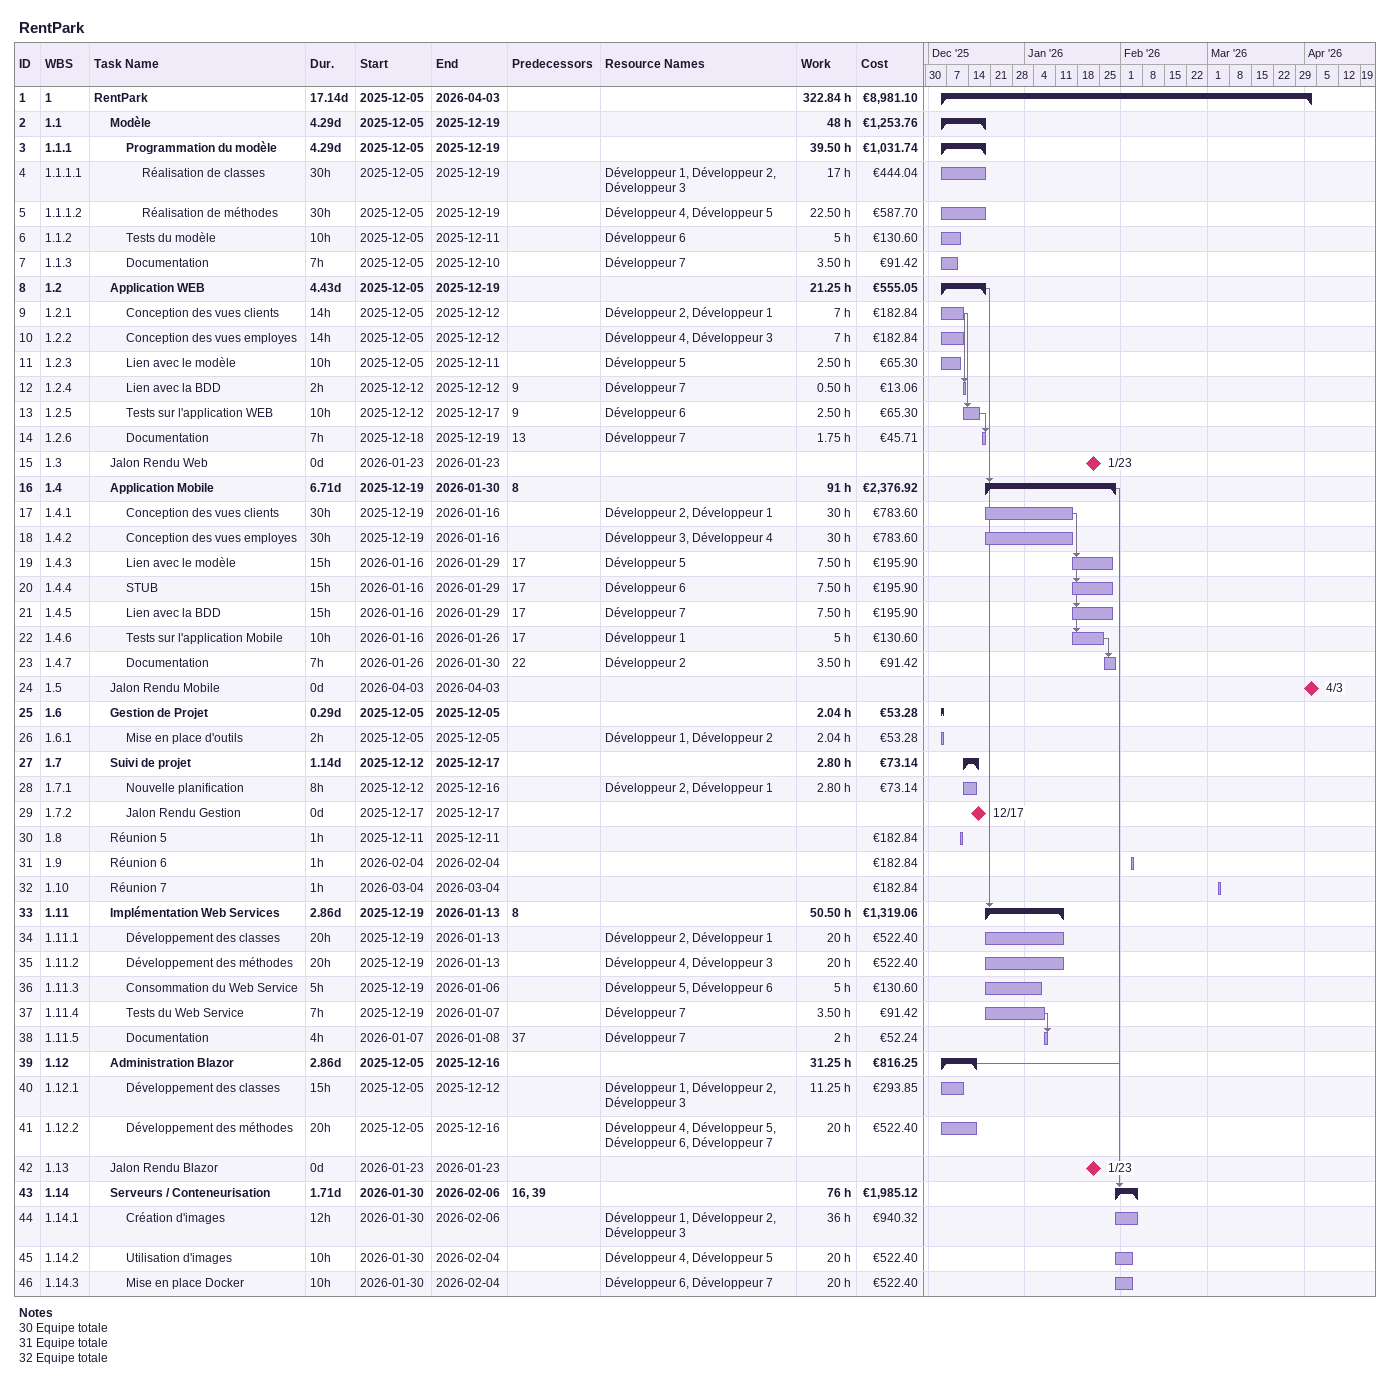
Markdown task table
RentPark

| ID | WBS | Task | Duration | Start | Finish | Predecessors | Resources | Work (h) | Cost (€) |
|---|---|---|---|---|---|---|---|---|---|
| 1 | 1 | **RentPark** | 17.14d | 2025-12-05 | 2026-04-03 |  |  | 322.84 | 8981.10 |
| 2 | 1.1 | **Modèle** | 4.29d | 2025-12-05 | 2025-12-19 |  |  | 48 | 1253.76 |
| 3 | 1.1.1 | **Programmation du modèle** | 4.29d | 2025-12-05 | 2025-12-19 |  |  | 39.50 | 1031.74 |
| 4 | 1.1.1.1 | Réalisation de classes | 30h | 2025-12-05 | 2025-12-19 |  | Développeur 1, Développeur 2, Développeur 3 | 17 | 444.04 |
| 5 | 1.1.1.2 | Réalisation de méthodes | 30h | 2025-12-05 | 2025-12-19 |  | Développeur 4, Développeur 5 | 22.50 | 587.70 |
| 6 | 1.1.2 | Tests du modèle | 10h | 2025-12-05 | 2025-12-11 |  | Développeur 6 | 5 | 130.60 |
| 7 | 1.1.3 | Documentation | 7h | 2025-12-05 | 2025-12-10 |  | Développeur 7 | 3.50 | 91.42 |
| 8 | 1.2 | **Application WEB** | 4.43d | 2025-12-05 | 2025-12-19 |  |  | 21.25 | 555.05 |
| 9 | 1.2.1 | Conception des vues clients | 14h | 2025-12-05 | 2025-12-12 |  | Développeur 2, Développeur 1 | 7 | 182.84 |
| 10 | 1.2.2 | Conception des vues employes | 14h | 2025-12-05 | 2025-12-12 |  | Développeur 4, Développeur 3 | 7 | 182.84 |
| 11 | 1.2.3 | Lien avec le modèle | 10h | 2025-12-05 | 2025-12-11 |  | Développeur 5 | 2.50 | 65.30 |
| 12 | 1.2.4 | Lien avec la BDD | 2h | 2025-12-12 | 2025-12-12 | 9 | Développeur 7 | 0.50 | 13.06 |
| 13 | 1.2.5 | Tests sur l'application WEB | 10h | 2025-12-12 | 2025-12-17 | 9 | Développeur 6 | 2.50 | 65.30 |
| 14 | 1.2.6 | Documentation | 7h | 2025-12-18 | 2025-12-19 | 13 | Développeur 7 | 1.75 | 45.71 |
| 15 | 1.3 | Jalon Rendu Web | 0d | 2026-01-23 | 2026-01-23 |  |  |  |  |
| 16 | 1.4 | **Application Mobile** | 6.71d | 2025-12-19 | 2026-01-30 | 8 |  | 91 | 2376.92 |
| 17 | 1.4.1 | Conception des vues clients | 30h | 2025-12-19 | 2026-01-16 |  | Développeur 2, Développeur 1 | 30 | 783.60 |
| 18 | 1.4.2 | Conception des vues employes | 30h | 2025-12-19 | 2026-01-16 |  | Développeur 3, Développeur 4 | 30 | 783.60 |
| 19 | 1.4.3 | Lien avec le modèle | 15h | 2026-01-16 | 2026-01-29 | 17 | Développeur 5 | 7.50 | 195.90 |
| 20 | 1.4.4 | STUB | 15h | 2026-01-16 | 2026-01-29 | 17 | Développeur 6 | 7.50 | 195.90 |
| 21 | 1.4.5 | Lien avec la BDD | 15h | 2026-01-16 | 2026-01-29 | 17 | Développeur 7 | 7.50 | 195.90 |
| 22 | 1.4.6 | Tests sur l'application Mobile | 10h | 2026-01-16 | 2026-01-26 | 17 | Développeur 1 | 5 | 130.60 |
| 23 | 1.4.7 | Documentation | 7h | 2026-01-26 | 2026-01-30 | 22 | Développeur 2 | 3.50 | 91.42 |
| 24 | 1.5 | Jalon Rendu Mobile | 0d | 2026-04-03 | 2026-04-03 |  |  |  |  |
| 25 | 1.6 | **Gestion de Projet** | 0.29d | 2025-12-05 | 2025-12-05 |  |  | 2.04 | 53.28 |
| 26 | 1.6.1 | Mise en place d'outils | 2h | 2025-12-05 | 2025-12-05 |  | Développeur 1, Développeur 2 | 2.04 | 53.28 |
| 27 | 1.7 | **Suivi de projet** | 1.14d | 2025-12-12 | 2025-12-17 |  |  | 2.80 | 73.14 |
| 28 | 1.7.1 | Nouvelle planification | 8h | 2025-12-12 | 2025-12-16 |  | Développeur 2, Développeur 1 | 2.80 | 73.14 |
| 29 | 1.7.2 | Jalon Rendu Gestion | 0d | 2025-12-17 | 2025-12-17 |  |  |  |  |
| 30 | 1.8 | Réunion 5 | 1h | 2025-12-11 | 2025-12-11 |  |  |  | 182.84 |
| 31 | 1.9 | Réunion 6 | 1h | 2026-02-04 | 2026-02-04 |  |  |  | 182.84 |
| 32 | 1.10 | Réunion 7 | 1h | 2026-03-04 | 2026-03-04 |  |  |  | 182.84 |
| 33 | 1.11 | **Implémentation Web Services** | 2.86d | 2025-12-19 | 2026-01-13 | 8 |  | 50.50 | 1319.06 |
| 34 | 1.11.1 | Développement des classes | 20h | 2025-12-19 | 2026-01-13 |  | Développeur 2, Développeur 1 | 20 | 522.40 |
| 35 | 1.11.2 | Développement des méthodes | 20h | 2025-12-19 | 2026-01-13 |  | Développeur 4, Développeur 3 | 20 | 522.40 |
| 36 | 1.11.3 | Consommation du Web Service | 5h | 2025-12-19 | 2026-01-06 |  | Développeur 5, Développeur 6 | 5 | 130.60 |
| 37 | 1.11.4 | Tests du Web Service | 7h | 2025-12-19 | 2026-01-07 |  | Développeur 7 | 3.50 | 91.42 |
| 38 | 1.11.5 | Documentation | 4h | 2026-01-07 | 2026-01-08 | 37 | Développeur 7 | 2 | 52.24 |
| 39 | 1.12 | **Administration Blazor** | 2.86d | 2025-12-05 | 2025-12-16 |  |  | 31.25 | 816.25 |
| 40 | 1.12.1 | Développement des classes | 15h | 2025-12-05 | 2025-12-12 |  | Développeur 1, Développeur 2, Développeur 3 | 11.25 | 293.85 |
| 41 | 1.12.2 | Développement des méthodes | 20h | 2025-12-05 | 2025-12-16 |  | Développeur 4, Développeur 5, Développeur 6, Développeur 7 | 20 | 522.40 |
| 42 | 1.13 | Jalon Rendu Blazor | 0d | 2026-01-23 | 2026-01-23 |  |  |  |  |
| 43 | 1.14 | **Serveurs / Conteneurisation** | 1.71d | 2026-01-30 | 2026-02-06 | 16, 39 |  | 76 | 1985.12 |
| 44 | 1.14.1 | Création d'images | 12h | 2026-01-30 | 2026-02-06 |  | Développeur 1, Développeur 2, Développeur 3 | 36 | 940.32 |
| 45 | 1.14.2 | Utilisation d'images | 10h | 2026-01-30 | 2026-02-04 |  | Développeur 4, Développeur 5 | 20 | 522.40 |
| 46 | 1.14.3 | Mise en place Docker | 10h | 2026-01-30 | 2026-02-04 |  | Développeur 6, Développeur 7 | 20 | 522.40 |

Notes
- 30: Equipe totale
- 31: Equipe totale
- 32: Equipe totale
